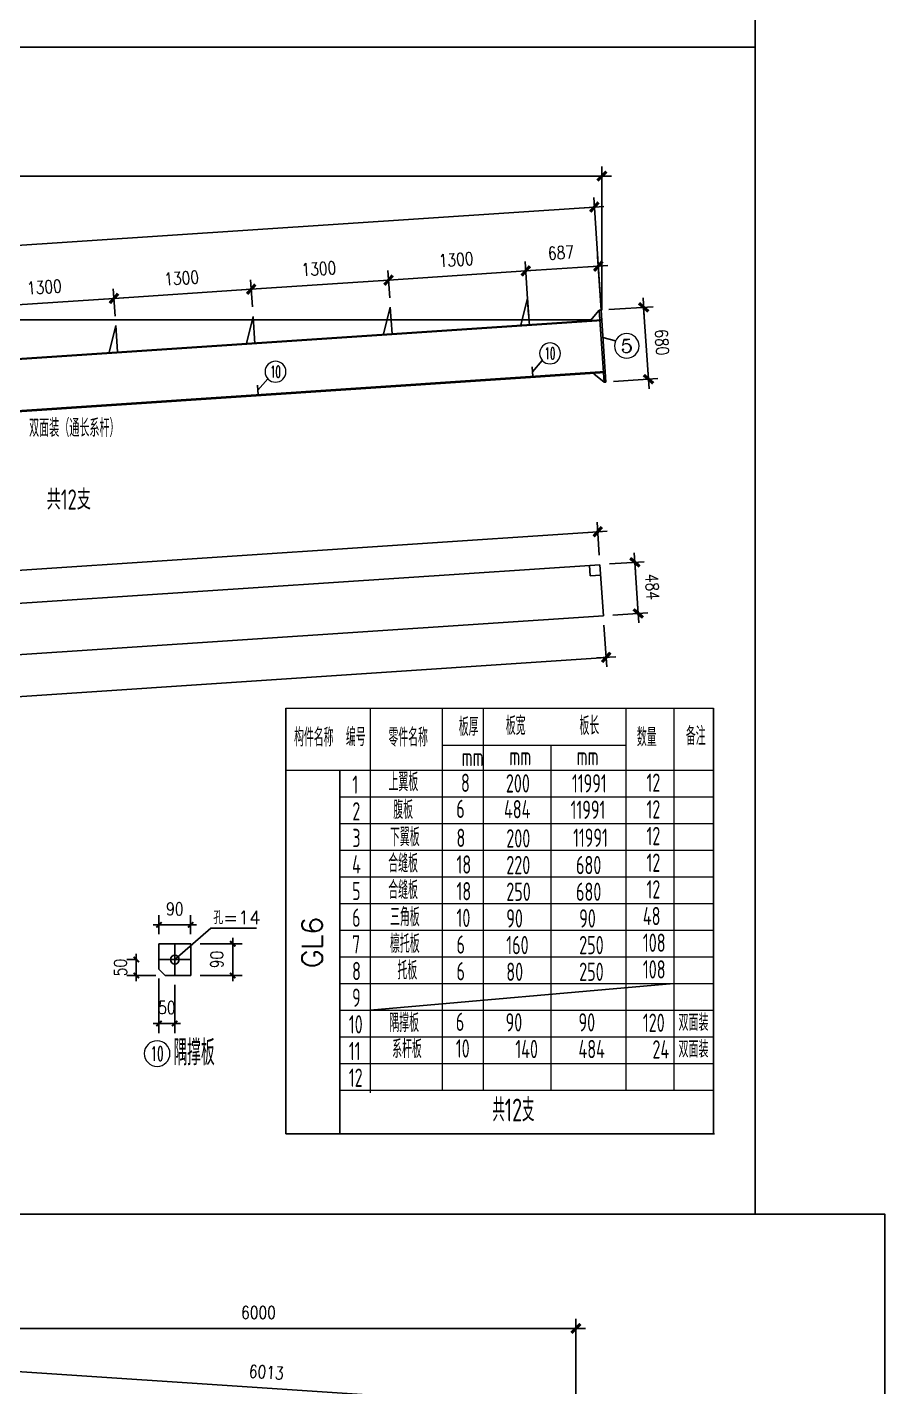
# Model space of a CAD drawing. Header units: millimetres. Extents: x 2451220 to 4527627, y -5186613 to -1639140.
# Drawn here: x 2508742 to 2516847, y -1775874 to -1763030 of the extents above; entities that cross this region are included whole.
import ezdxf
from ezdxf.enums import TextEntityAlignment as Align

# ---------------------------------------------------------------- set-up
doc = ezdxf.new("R2010")
doc.units = ezdxf.units.MM
doc.header["$LTSCALE"] = 1000
doc.header["$PDMODE"] = 34
doc.linetypes.add('CENTER', pattern=[50.8, 31.75, -6.35, 6.35, -6.35])
doc.layers.add('轴线层', color=1, linetype='CENTER', lineweight=15)
doc.layers.add('钢架', color=7, linetype='Continuous', lineweight=25)
doc.styles.add('COMPLEX', font='COMPLEX')
doc.styles.add('DIM_FONT', font='simplex.shx', dxfattribs={"width": 0.8, "bigfont": 'hztxt.shx'})
doc.styles.add('hz', font='gbenor.shx', dxfattribs={"width": 0.75, "height": 100, "bigfont": 'gbcbig.shx'})
doc.styles.get("Standard").update_dxf_attribs({"font": 'txt', "bigfont": 'gbcbig.shx'})
doc.styles.add('TSSD_Label', font='Tssdeng.shx', dxfattribs={"width": 0.7, "bigfont": 'hztxt.shx'})
doc.dimstyles.get("Standard").update_dxf_attribs({"dimscale": 100, "dimtxt": 3.5, "dimasz": 1, "dimexe": 2.5, "dimexo": 3, "dimgap": 1.5, "dimtad": 1, "dimdec": 0, "dimzin": 0, "dimdsep": 46, "dimtxsty": 'Standard', "dimblk": 'ARCHTICK', "dimcen": 0.09, "dimadec": 0, "dimazin": 0, "dimtfac": 1, "dimtdec": 0, "dimtix": 1, "dimtmove": 2, "dimatfit": 3, "dimldrblk": 'ARCHTICK', "dimfxl": 1, "dimtolj": 1, "dimtzin": 0, "dimarcsym": 0})
doc.dimstyles.new('WGH(1)', dxfattribs={"dimscale": 1.2, "dimtxt": 100, "dimasz": 0.5, "dimexe": 75, "dimexo": 75, "dimgap": 75, "dimtad": 1, "dimdec": 0, "dimzin": 0, "dimdsep": 46, "dimtxsty": 'DIM_FONT', "dimblk1": '_DIMX', "dimblk2": '_DIMX', "dimsah": 1, "dimcen": 0.09, "dimclrd": 3, "dimclre": 3, "dimclrt": 7, "dimadec": 0, "dimazin": 0, "dimtfac": 1, "dimtdec": 0, "dimtix": 1, "dimtmove": 2, "dimatfit": 3, "dimldrblk": '_DIMX', "dimfxl": 1, "dimtolj": 1, "dimtzin": 0, "dimarcsym": 0})
doc.dimstyles.new('WGH(3)', dxfattribs={"dimscale": 1.2, "dimtxt": 100, "dimasz": 0.3, "dimexe": 75, "dimexo": 75, "dimgap": 75, "dimtad": 1, "dimdec": 0, "dimlfac": 0.333333, "dimzin": 0, "dimdsep": 46, "dimtxsty": 'DIM_FONT', "dimblk1": '_DIMX', "dimblk2": '_DIMX', "dimsah": 1, "dimcen": 0.09, "dimclrd": 3, "dimclre": 3, "dimclrt": 7, "dimazin": 0, "dimtfac": 1, "dimtdec": 0, "dimtix": 1, "dimtmove": 2, "dimatfit": 3, "dimldrblk": '_DIMX', "dimfxl": 1, "dimtolj": 1, "dimtzin": 0, "dimarcsym": 0})

# ---------------------------------------------------------------- blocks, each defined once
blk = doc.blocks.new('_DIMX')
blk.add_line((-150, 0), (150, 0))
at = {"const_width": 50}
blk.add_lwpolyline([(-70, -70), (70, 70)], dxfattribs=at)
blk = doc.blocks.new('*D2892')
at = {"color": 3, "lineweight": -2}
for p, q in [((2513465, -1765499), (2513448, -1765242)), ((2512168, -1765586), (2512151, -1765329)), ((2513453, -1765332), (2512157, -1765419))]:
    blk.add_line(p, q, dxfattribs=at)
at = {"layer": 'Defpoints', "color": 0}
for p in [(2512157, -1765419), (2513471, -1765589), (2512174, -1765676)]:
    blk.add_point(p, dxfattribs=at)
at = {"color": 3, "lineweight": -2, "xscale": 0.6, "yscale": 0.6, "zscale": 0.6}
for p, rotation in [((2513454, -1765332), 3.814074823641809), ((2512157, -1765419), 183.8140748236418)]:
    blk.add_blockref('_DIMX', p, dxfattribs=dict(at, rotation=rotation))
at = {"color": 7, "insert": (2512795, -1765226), "char_height": 120, "attachment_point": 5, "rotation": 3.8141, "style": 'DIM_FONT'}
blk.add_mtext('\\A1;1300', dxfattribs=at)
blk = doc.blocks.new('*D2893')
at = {"color": 3, "lineweight": -2}
for p, q in [((2512168, -1765586), (2512151, -1765329)), ((2510871, -1765672), (2510853, -1765415)), ((2512156, -1765419), (2510860, -1765505))]:
    blk.add_line(p, q, dxfattribs=at)
at = {"layer": 'Defpoints', "color": 0}
for p in [(2510859, -1765505), (2510877, -1765762), (2512174, -1765676)]:
    blk.add_point(p, dxfattribs=at)
at = {"color": 3, "lineweight": -2, "xscale": 0.6, "yscale": 0.6, "zscale": 0.6}
for p, rotation in [((2512157, -1765419), 3.814074823641809), ((2510859, -1765505), 183.8140748236418)]:
    blk.add_blockref('_DIMX', p, dxfattribs=dict(at, rotation=rotation))
at = {"color": 7, "insert": (2511498, -1765312), "char_height": 120, "attachment_point": 5, "rotation": 3.8141, "style": 'DIM_FONT'}
blk.add_mtext('\\A1;1300', dxfattribs=at)
blk = doc.blocks.new('*D2894')
at = {"color": 3, "lineweight": -2}
for p, q in [((2509573, -1765759), (2509556, -1765502)), ((2510859, -1765505), (2509563, -1765592)), ((2510871, -1765672), (2510853, -1765415))]:
    blk.add_line(p, q, dxfattribs=at)
at = {"layer": 'Defpoints', "color": 0}
for p in [(2509562, -1765592), (2510877, -1765762), (2509579, -1765849)]:
    blk.add_point(p, dxfattribs=at)
at = {"color": 3, "lineweight": -2, "xscale": 0.6, "yscale": 0.6, "zscale": 0.6}
for p, rotation in [((2509562, -1765592), 183.8140748236418), ((2510859, -1765505), 3.814074823641809)]:
    blk.add_blockref('_DIMX', p, dxfattribs=dict(at, rotation=rotation))
at = {"color": 7, "insert": (2510201, -1765399), "char_height": 120, "attachment_point": 5, "rotation": 3.8141, "style": 'DIM_FONT'}
blk.add_mtext('\\A1;1300', dxfattribs=at)
blk = doc.blocks.new('*D2895')
at = {"color": 3, "lineweight": -2}
for p, q in [((2509573, -1765759), (2509556, -1765502)), ((2508276, -1765845), (2508259, -1765588)), ((2509562, -1765592), (2508266, -1765678))]:
    blk.add_line(p, q, dxfattribs=at)
at = {"layer": 'Defpoints', "color": 0}
for p in [(2508265, -1765678), (2509579, -1765849), (2508282, -1765935)]:
    blk.add_point(p, dxfattribs=at)
at = {"color": 3, "lineweight": -2, "xscale": 0.6, "yscale": 0.6, "zscale": 0.6}
for p, rotation in [((2509562, -1765592), 3.814074823641809), ((2508265, -1765678), 183.8140748236418)]:
    blk.add_blockref('_DIMX', p, dxfattribs=dict(at, rotation=rotation))
at = {"color": 7, "insert": (2508904, -1765485), "char_height": 120, "attachment_point": 5, "rotation": 3.8141, "style": 'DIM_FONT'}
blk.add_mtext('\\A1;1300', dxfattribs=at)
blk = doc.blocks.new('*D2901')
at = {"color": 3, "lineweight": -2}
for p, q in [((2513481, -1765749), (2513448, -1765242)), ((2514167, -1765703), (2514133, -1765197)), ((2513454, -1765332), (2514138, -1765287))]:
    blk.add_line(p, q, dxfattribs=at)
at = {"layer": 'Defpoints', "color": 0}
for p in [(2514139, -1765287), (2514173, -1765793), (2513487, -1765839)]:
    blk.add_point(p, dxfattribs=at)
at = {"color": 3, "lineweight": -2, "xscale": 0.6, "yscale": 0.6, "zscale": 0.6}
for p, rotation in [((2513454, -1765332), 183.8140748343963), ((2514139, -1765287), 3.814074834396315)]:
    blk.add_blockref('_DIMX', p, dxfattribs=dict(at, rotation=rotation))
at = {"color": 7, "insert": (2513786, -1765160), "char_height": 120, "attachment_point": 5, "rotation": 3.8141, "style": 'DIM_FONT'}
blk.add_mtext('\\A1;687', dxfattribs=at)
blk = doc.blocks.new('*D2903')
at = {"color": 3, "lineweight": -2}
for p, q in [((2514238, -1765698), (2514658, -1765670)), ((2514568, -1765677), (2514614, -1766354)), ((2514284, -1766377), (2514703, -1766349))]:
    blk.add_line(p, q, dxfattribs=at)
at = {"layer": 'Defpoints', "color": 0}
for p in [(2514149, -1765704), (2514194, -1766383), (2514614, -1766355)]:
    blk.add_point(p, dxfattribs=at)
at = {"color": 3, "lineweight": -2, "xscale": 0.6, "yscale": 0.6, "zscale": 0.6}
for p, rotation in [((2514568, -1765676), 93.81407483428772), ((2514614, -1766355), 273.8140748342877)]:
    blk.add_blockref('_DIMX', p, dxfattribs=dict(at, rotation=rotation))
at = {"color": 7, "insert": (2514741, -1766006), "char_height": 120, "attachment_point": 5, "rotation": 273.8141, "style": 'DIM_FONT'}
blk.add_mtext('\\A1;680', dxfattribs=at)
blk = doc.blocks.new('*D2904')
at = {"color": 3, "lineweight": -2}
for p, q in [((2514167, -1765703), (2514096, -1764639)), ((2502102, -1765528), (2514101, -1764729)), ((2502167, -1766503), (2502096, -1765439))]:
    blk.add_line(p, q, dxfattribs=at)
at = {"layer": 'Defpoints', "color": 0}
for p in [(2514102, -1764729), (2514173, -1765793), (2502173, -1766593)]:
    blk.add_point(p, dxfattribs=at)
at = {"color": 3, "lineweight": -2, "xscale": 0.6, "yscale": 0.6, "zscale": 0.6}
for p, rotation in [((2514102, -1764729), 3.81407483428371), ((2502102, -1765529), 183.8140748342837)]:
    blk.add_blockref('_DIMX', p, dxfattribs=dict(at, rotation=rotation))
at = {"color": 7, "insert": (2508092, -1764979), "char_height": 120, "attachment_point": 5, "rotation": 3.8141, "style": 'DIM_FONT'}
blk.add_mtext('\\A1;12027', dxfattribs=at)
blk = doc.blocks.new('*D2905')
at = {"color": 3, "lineweight": -2}
for p, q in [((2502173, -1766503), (2502173, -1764346)), ((2514173, -1765703), (2514173, -1764346)), ((2514172, -1764436), (2502173, -1764436))]:
    blk.add_line(p, q, dxfattribs=at)
at = {"layer": 'Defpoints', "color": 0}
for p in [(2502173, -1764436), (2514173, -1765793), (2502173, -1766593)]:
    blk.add_point(p, dxfattribs=at)
at = {"color": 3, "lineweight": -2, "xscale": 0.6, "yscale": 0.6, "zscale": 0.6, "rotation": 180}
blk.add_blockref('_DIMX', (2502173, -1764436), dxfattribs=at)
at = {"color": 3, "lineweight": -2, "xscale": 0.6, "yscale": 0.6, "zscale": 0.6}
blk.add_blockref('_DIMX', (2514173, -1764436), dxfattribs=at)
at = {"color": 7, "insert": (2508173, -1764286), "char_height": 120, "attachment_point": 5, "style": 'DIM_FONT'}
blk.add_mtext('\\A1;12000', dxfattribs=at)
blk = doc.blocks.new('*D936')
at = {"color": 3, "lineweight": -2}
for p, q in [((2514083, -1765793), (2501210, -1765793)), ((2501300, -1765794), (2501300, -1766592)), ((2502083, -1766593), (2501210, -1766593))]:
    blk.add_line(p, q, dxfattribs=at)
at = {"layer": 'Defpoints', "color": 0}
for p in [(2514173, -1765793), (2501300, -1766593), (2502173, -1766593)]:
    blk.add_point(p, dxfattribs=at)
at = {"color": 3, "lineweight": -2, "xscale": 0.6, "yscale": 0.6, "zscale": 0.6}
for p, rotation in [((2501300, -1765793), 90), ((2501300, -1766593), 270)]:
    blk.add_blockref('_DIMX', p, dxfattribs=dict(at, rotation=rotation))
at = {"color": 7, "insert": (2501150, -1766193), "char_height": 120, "attachment_point": 5, "rotation": 90, "style": 'DIM_FONT'}
blk.add_mtext('\\A1;800', dxfattribs=at)
blk = doc.blocks.new('*D2907')
at = {"color": 3, "lineweight": -2}
for p, q in [((2514149, -1768018), (2514128, -1767706)), ((2502171, -1768593), (2514134, -1767796)), ((2502185, -1768815), (2502164, -1768503))]:
    blk.add_line(p, q, dxfattribs=at)
at = {"layer": 'Defpoints', "color": 0}
for p in [(2514134, -1767796), (2514155, -1768107), (2502191, -1768905)]:
    blk.add_point(p, dxfattribs=at)
at = {"color": 3, "lineweight": -2, "xscale": 0.6, "yscale": 0.6, "zscale": 0.6}
for p, rotation in [((2514134, -1767796), 3.8140748342874), ((2502170, -1768593), 183.8140748342874)]:
    blk.add_blockref('_DIMX', p, dxfattribs=dict(at, rotation=rotation))
at = {"color": 7, "insert": (2508142, -1768045), "char_height": 120, "attachment_point": 5, "rotation": 3.8141, "style": 'DIM_FONT'}
blk.add_mtext('\\A1;11991', dxfattribs=at)
blk = doc.blocks.new('*D2908')
at = {"color": 3, "lineweight": -2}
for p, q in [((2514193, -1768680), (2514220, -1769073)), ((2502250, -1769781), (2514213, -1768983)), ((2502229, -1769478), (2502255, -1769871))]:
    blk.add_line(p, q, dxfattribs=at)
at = {"layer": 'Defpoints', "color": 0}
for p in [(2514187, -1768590), (2514214, -1768983), (2502223, -1769388)]:
    blk.add_point(p, dxfattribs=at)
at = {"color": 3, "lineweight": -2, "xscale": 0.6, "yscale": 0.6, "zscale": 0.6}
for p, rotation in [((2514214, -1768983), 3.8140748342831), ((2502249, -1769781), 183.8140748342831)]:
    blk.add_blockref('_DIMX', p, dxfattribs=dict(at, rotation=rotation))
at = {"color": 7, "insert": (2508222, -1769232), "char_height": 120, "attachment_point": 5, "rotation": 3.8141, "style": 'DIM_FONT'}
blk.add_mtext('\\A1;11991', dxfattribs=at)
blk = doc.blocks.new('*D2909')
at = {"color": 3, "lineweight": -2}
for p, q in [((2514245, -1768101), (2514574, -1768079)), ((2514485, -1768086), (2514517, -1768568)), ((2514277, -1768584), (2514607, -1768562))]:
    blk.add_line(p, q, dxfattribs=at)
at = {"layer": 'Defpoints', "color": 0}
for p in [(2514155, -1768107), (2514187, -1768590), (2514517, -1768568)]:
    blk.add_point(p, dxfattribs=at)
at = {"color": 3, "lineweight": -2, "xscale": 0.6, "yscale": 0.6, "zscale": 0.6}
for p, rotation in [((2514485, -1768085), 93.81407483431603), ((2514517, -1768568), 273.814074834316)]:
    blk.add_blockref('_DIMX', p, dxfattribs=dict(at, rotation=rotation))
at = {"color": 7, "insert": (2514650, -1768317), "char_height": 120, "attachment_point": 5, "rotation": 273.8141, "style": 'DIM_FONT'}
blk.add_mtext('\\A1;484', dxfattribs=at)
blk = doc.blocks.new('*D2917')
at = {"color": 3, "lineweight": -2}
for p, q in [((2509987, -1771598), (2509987, -1771420)), ((2510287, -1771598), (2510287, -1771420)), ((2509987, -1771510), (2509987, -1771510)), ((2509987, -1771510), (2510287, -1771510)), ((2510288, -1771510), (2510288, -1771510))]:
    blk.add_line(p, q, dxfattribs=at)
at = {"layer": 'Defpoints', "color": 0}
for p in [(2510287, -1771510), (2509987, -1771688), (2510287, -1771688)]:
    blk.add_point(p, dxfattribs=at)
at = {"color": 3, "lineweight": -2, "xscale": 0.36, "yscale": 0.36, "zscale": 0.36}
blk.add_blockref('_DIMX', (2509987, -1771510), dxfattribs=at)
at = {"color": 3, "lineweight": -2, "xscale": 0.36, "yscale": 0.36, "zscale": 0.36, "rotation": 180}
blk.add_blockref('_DIMX', (2510287, -1771510), dxfattribs=at)
at = {"color": 7, "insert": (2510137, -1771360), "char_height": 120, "attachment_point": 5, "style": 'DIM_FONT'}
blk.add_mtext('\\A1;90', dxfattribs=at)
blk = doc.blocks.new('*D2918')
at = {"color": 3, "lineweight": -2}
for p, q in [((2510377, -1771688), (2510774, -1771688)), ((2510684, -1771688), (2510684, -1771687)), ((2510684, -1771688), (2510684, -1771988)), ((2510377, -1771988), (2510774, -1771988)), ((2510684, -1771989), (2510684, -1771989))]:
    blk.add_line(p, q, dxfattribs=at)
at = {"layer": 'Defpoints', "color": 0}
for p in [(2510287, -1771688), (2510287, -1771988), (2510684, -1771988)]:
    blk.add_point(p, dxfattribs=at)
at = {"color": 3, "lineweight": -2, "xscale": 0.36, "yscale": 0.36, "zscale": 0.36}
for p, rotation in [((2510684, -1771688), 270), ((2510684, -1771988), 90)]:
    blk.add_blockref('_DIMX', p, dxfattribs=dict(at, rotation=rotation))
at = {"color": 7, "insert": (2510534, -1771838), "char_height": 120, "attachment_point": 5, "rotation": 90, "style": 'DIM_FONT'}
blk.add_mtext('\\A1;90', dxfattribs=at)
blk = doc.blocks.new('*D938')
at = {"color": 3, "lineweight": -2}
for p, q in [((2509781, -1771838), (2509683, -1771838)), ((2509773, -1771838), (2509773, -1771837)), ((2509773, -1771988), (2509773, -1771838)), ((2509957, -1771988), (2509683, -1771988)), ((2509773, -1771989), (2509773, -1771989))]:
    blk.add_line(p, q, dxfattribs=at)
at = {"layer": 'Defpoints', "color": 0}
for p in [(2509773, -1771838), (2509871, -1771838), (2510047, -1771988)]:
    blk.add_point(p, dxfattribs=at)
at = {"color": 3, "lineweight": -2, "xscale": 0.36, "yscale": 0.36, "zscale": 0.36}
for p, rotation in [((2509773, -1771838), 270), ((2509773, -1771988), 90)]:
    blk.add_blockref('_DIMX', p, dxfattribs=dict(at, rotation=rotation))
at = {"color": 7, "insert": (2509623, -1771913), "char_height": 120, "attachment_point": 5, "rotation": 90, "style": 'DIM_FONT'}
blk.add_mtext('\\A1;50', dxfattribs=at)
blk = doc.blocks.new('*D939')
at = {"color": 3, "lineweight": -2}
for p, q in [((2509987, -1772018), (2509987, -1772532)), ((2510137, -1772078), (2510137, -1772532)), ((2509987, -1772442), (2509987, -1772442)), ((2509987, -1772442), (2510137, -1772442)), ((2510138, -1772442), (2510138, -1772442))]:
    blk.add_line(p, q, dxfattribs=at)
at = {"layer": 'Defpoints', "color": 0}
for p in [(2509987, -1771928), (2510137, -1771988), (2510137, -1772442)]:
    blk.add_point(p, dxfattribs=at)
at = {"color": 3, "lineweight": -2, "xscale": 0.36, "yscale": 0.36, "zscale": 0.36}
blk.add_blockref('_DIMX', (2509987, -1772442), dxfattribs=at)
at = {"color": 3, "lineweight": -2, "xscale": 0.36, "yscale": 0.36, "zscale": 0.36, "rotation": 180}
blk.add_blockref('_DIMX', (2510137, -1772442), dxfattribs=at)
at = {"color": 7, "insert": (2510062, -1772292), "char_height": 120, "attachment_point": 5, "style": 'DIM_FONT'}
blk.add_mtext('\\A1;50', dxfattribs=at)
blk = doc.blocks.new('轴线标号')
at = {"lineweight": 13}
blk.add_circle((0, 0), 0.5, dxfattribs=at)
at = {"layer": '钢架', "lineweight": 13, "style": 'COMPLEX', "width": 1.041667}
blk.add_attdef('A', text='', height=0.56, dxfattribs=at).set_placement((-0.25, -0.28), (0.25, -0.28), align=Align.FIT)
blk = doc.blocks.new('*D2956')
at = {"color": 3, "lineweight": -2}
for p, q in [((2507934, -1776564), (2507998, -1775597)), ((2513991, -1776087), (2507993, -1775687)), ((2513934, -1776964), (2513998, -1775997))]:
    blk.add_line(p, q, dxfattribs=at)
at = {"layer": 'Defpoints', "color": 0}
for p in [(2507992, -1775687), (2507928, -1776653), (2513928, -1777053)]:
    blk.add_point(p, dxfattribs=at)
at = {"color": 3, "lineweight": -2, "xscale": 0.6, "yscale": 0.6, "zscale": 0.6}
for p, rotation in [((2507992, -1775687), 176.1859251657144), ((2513992, -1776087), 356.1859251657144)]:
    blk.add_blockref('_DIMX', p, dxfattribs=dict(at, rotation=rotation))
at = {"color": 7, "insert": (2511002, -1775737), "char_height": 120, "attachment_point": 5, "rotation": 356.1859, "style": 'DIM_FONT'}
blk.add_mtext('\\A1;6013', dxfattribs=at)
blk = doc.blocks.new('*D954')
at = {"color": 3, "lineweight": -2}
for p, q in [((2507928, -1776563), (2507928, -1775233)), ((2513928, -1776963), (2513928, -1775233)), ((2513927, -1775323), (2507928, -1775323))]:
    blk.add_line(p, q, dxfattribs=at)
at = {"layer": 'Defpoints', "color": 0}
for p in [(2507928, -1775323), (2507928, -1776653), (2513928, -1777053)]:
    blk.add_point(p, dxfattribs=at)
at = {"color": 3, "lineweight": -2, "xscale": 0.6, "yscale": 0.6, "zscale": 0.6, "rotation": 180}
blk.add_blockref('_DIMX', (2507928, -1775323), dxfattribs=at)
at = {"color": 3, "lineweight": -2, "xscale": 0.6, "yscale": 0.6, "zscale": 0.6}
blk.add_blockref('_DIMX', (2513928, -1775323), dxfattribs=at)
at = {"color": 7, "insert": (2510928, -1775173), "char_height": 120, "attachment_point": 5, "style": 'DIM_FONT'}
blk.add_mtext('\\A1;6000', dxfattribs=at)

msp = doc.modelspace()

# ---------------------------------------------------------------- linework, layer by layer
for p, q in [((2513470.8, -1765589.2), (2513407.6, -1765844)), ((2513470.8, -1765589.2), (2513487.9, -1765846.6)), ((2514172.6, -1765793), (2502172.6, -1766593)), ((2510876.5, -1765762.2), (2510813.3, -1766016.9)), ((2510876.5, -1765762.2), (2510893.7, -1766019.6)), ((2512173.6, -1765675.7), (2512110.5, -1765930.5)), ((2512173.6, -1765675.7), (2512190.3, -1765925.1)), ((2514148.6, -1765704.4), (2514064.8, -1765800.2)), ((2514148.6, -1765704.4), (2514166.6, -1765703.2)), ((2514148.6, -1765704.4), (2514193.8, -1766382.9)), ((2514154.6, -1765794.2), (2514172.6, -1765793)), ((2514166.6, -1765703.2), (2514211.8, -1766381.7)), ((2514173.1, -1765801), (2502173.1, -1766601)), ((2509579.4, -1765848.6), (2509516.2, -1766103.4)), ((2509579.4, -1765848.6), (2509596, -1766098.1)), ((2514301.9, -1765993.9), (2514183.7, -1765959.8)), ((2513609.7, -1766177.5), (2513517.1, -1766284.7)), ((2514205.3, -1766283.9), (2502205.3, -1767083.9)), ((2514205.8, -1766291.9), (2502205.8, -1767091.9)), ((2513514.1, -1766239.8), (2513520.1, -1766329.6)), ((2514098.4, -1766303.9), (2514193.8, -1766382.9)), ((2510919.9, -1766412.7), (2510925.9, -1766502.5)), ((2511015.4, -1766350.5), (2510922.9, -1766457.6)), ((2514193.8, -1766382.9), (2514211.8, -1766381.7)), ((2514155.1, -1768107.4), (2502191, -1768905)), ((2514155.1, -1768107.4), (2514187.3, -1768590.3)), ((2514055.4, -1768114), (2514062, -1768213.8)), ((2514161.8, -1768207.2), (2514062, -1768213.8)), ((2514187.3, -1768590.3), (2502223.2, -1769387.9)), ((2515227.4, -1769462.4), (2515227.4, -1773483.4)), ((2510476.4, -1771542.4), (2510137.4, -1771838.2)), ((2511982.2, -1772316.6), (2514853.4, -1772064.6)), ((2512898.1, -1773483.4), (2515221.3, -1773483.4)), ((2512898.1, -1773483.4), (2515221.3, -1773483.4)), ((2513298.1, -1773483.4), (2515221.3, -1773483.4)), ((2513298.1, -1773483.4), (2515221.3, -1773483.4)), ((2513298.1, -1773483.4), (2515221.3, -1773483.4)), ((2513298.1, -1773483.4), (2515221.3, -1773483.4))]:
    msp.add_line(p, q)
at = {"color": 1}
for p, q in [((2511185.2, -1769462.4), (2511185.2, -1773483.4)), ((2511696.6, -1773483.4), (2511696.6, -1770048.6)), ((2510476.4, -1771542.4), (2510909.3, -1771542.4)), ((2509987.4, -1771688.2), (2509987.4, -1771928.2)), ((2510287.4, -1771688.2), (2509987.4, -1771688.2)), ((2510137.4, -1771688.2), (2510137.4, -1771988.2)), ((2510287.4, -1771988.2), (2510287.4, -1771688.2)), ((2510287.4, -1771838.2), (2509987.4, -1771838.2)), ((2509987.4, -1771928.2), (2510047.4, -1771988.2)), ((2510047.4, -1771988.2), (2510287.4, -1771988.2))]:
    msp.add_line(p, q, dxfattribs=at)
at = {"lineweight": -3}
msp.add_line((2515236.3, -1773483.4), (2511185.2, -1773483.4), dxfattribs=at)
for points in [[(2515622.4, -1763219), (2500480.2, -1763219), (2500480.2, -1752195.6), (2515622.4, -1752195.6)], [(2515622.4, -1774242.5), (2500480.2, -1774242.5), (2500480.2, -1763219), (2515622.4, -1763219)], [(2500480.2, -1774242.5), (2516847.2, -1774242.5), (2516847.2, -1785986.7), (2500480.2, -1785986.7)]]:
    msp.add_lwpolyline(points, close=True)
at = {"color": 1}
msp.add_circle((2510137.4, -1771838.2), 42, dxfattribs=at)
at = {"layer": '钢架', "lineweight": 13}
for p, q in [((2511185.2, -1769462.4), (2515227.4, -1769462.4)), ((2511982.2, -1769462.4), (2511982.2, -1773098.3)), ((2512662.5, -1769462.4), (2512662.5, -1773072.6)), ((2513051, -1769462.4), (2513051, -1773079.3)), ((2513051, -1769462.4), (2513051, -1773079.3)), ((2514400.4, -1769462.4), (2514400.4, -1773072.6)), ((2514853.4, -1769462.4), (2514853.4, -1773072.6)), ((2512662.5, -1769813), (2514400.4, -1769813)), ((2513692.2, -1769813), (2513692.2, -1773079.1)), ((2511185.2, -1770048.6), (2515227.4, -1770048.6)), ((2511696.6, -1770300.6), (2515227.4, -1770300.6)), ((2511696.6, -1770552.6), (2515227.4, -1770552.6)), ((2511696.6, -1770804.6), (2515227.4, -1770804.6)), ((2511696.6, -1770804.6), (2515227.4, -1770804.6)), ((2511696.6, -1771056.6), (2515227.4, -1771056.6)), ((2511696.6, -1771308.6), (2515227.4, -1771308.6)), ((2511696.6, -1771560.6), (2515227.4, -1771560.6)), ((2511696.6, -1771812.6), (2515227.4, -1771812.6)), ((2511696.6, -1772064.6), (2515227.4, -1772064.6)), ((2511696.6, -1772316.6), (2515227.4, -1772316.6)), ((2512662.5, -1772316.6), (2512662.5, -1772568.6)), ((2512662.5, -1772316.6), (2512662.5, -1772568.6)), ((2512662.5, -1772316.6), (2512662.5, -1772568.6)), ((2513051, -1772316.6), (2513051, -1772568.6)), ((2513051, -1772316.6), (2513051, -1772568.6)), ((2513051, -1772316.6), (2513051, -1772568.6)), ((2513051, -1772316.6), (2513051, -1772568.6)), ((2513051, -1772316.6), (2513051, -1772568.6)), ((2513051, -1772316.6), (2513051, -1772568.6)), ((2513692.2, -1772316.6), (2513692.2, -1772568.6)), ((2513692.2, -1772316.6), (2513692.2, -1772568.6)), ((2513692.2, -1772316.6), (2513692.2, -1772568.6)), ((2514400.4, -1772316.6), (2514400.4, -1772568.6)), ((2514400.4, -1772316.6), (2514400.4, -1772568.6)), ((2514400.4, -1772316.6), (2514400.4, -1772568.6)), ((2511696.6, -1772568.6), (2515227.4, -1772568.6)), ((2512662.5, -1772568.6), (2512662.5, -1772820.6)), ((2512662.5, -1772568.6), (2512662.5, -1772820.6)), ((2512662.5, -1772568.6), (2512662.5, -1772820.6)), ((2514400.4, -1772568.6), (2514400.4, -1772820.6)), ((2514400.4, -1772568.6), (2514400.4, -1772820.6)), ((2514400.4, -1772568.6), (2514400.4, -1772820.6)), ((2511696.6, -1772820.6), (2515227.4, -1772820.6)), ((2511696.6, -1772820.6), (2515227.4, -1772820.6)), ((2511696.6, -1772820.6), (2515227.4, -1772820.6)), ((2511696.6, -1772820.6), (2515227.4, -1772820.6)), ((2511696.6, -1772820.6), (2515227.4, -1772820.6)), ((2511696.6, -1773072.6), (2515227.4, -1773072.6)), ((2511696.6, -1773072.6), (2515227.4, -1773072.6)), ((2511696.6, -1773072.6), (2515227.4, -1773072.6)), ((2511696.6, -1773072.6), (2515227.4, -1773072.6)), ((2511696.6, -1773072.6), (2515227.4, -1773072.6)), ((2511696.6, -1773072.6), (2515227.4, -1773072.6)), ((2511696.6, -1773072.6), (2515227.4, -1773072.6)), ((2511696.6, -1773072.6), (2515227.4, -1773072.6)), ((2511696.6, -1773072.6), (2515227.4, -1773072.6))]:
    msp.add_line(p, q, dxfattribs=at)

# ---------------------------------------------------------------- block references
ref = msp.add_blockref('轴线标号', (2513683.1, -1766111.5), dxfattribs=dict(xscale=-197.6239891201258, yscale=197.6239891201258, zscale=197.6239891199096))
ref.add_attrib('A', '10', dxfattribs={"layer": '钢架', "lineweight": 13, "height": 110.67, "style": 'COMPLEX', "width": 0.646552}).set_placement((2513633.7, -1766166.8), (2513732.5, -1766166.8), align=Align.FIT)
ref = msp.add_blockref('轴线标号', (2514408.3, -1766040.8), dxfattribs=dict(xscale=-232.4988107294776, yscale=232.4988107294776, zscale=232.4988107293054))
ref.add_attrib('A', '5', dxfattribs={"layer": '钢架', "lineweight": 13, "height": 130.2, "style": 'COMPLEX', "width": 1.339286}).set_placement((2514350.1, -1766105.9), (2514466.4, -1766105.9), align=Align.FIT)
ref = msp.add_blockref('轴线标号', (2511088.9, -1766284.4), dxfattribs=dict(xscale=-197.6239891201258, yscale=197.6239891201258, zscale=197.6239891199096))
ref.add_attrib('A', '10', dxfattribs={"layer": '钢架', "lineweight": 13, "height": 110.67, "style": 'COMPLEX', "width": 0.646552}).set_placement((2511039.5, -1766339.7), (2511138.3, -1766339.7), align=Align.FIT)
ref = msp.add_blockref('轴线标号', (2509970, -1772726.1), dxfattribs=dict(xscale=-242.1862611761317, yscale=242.1862611761317, zscale=242.1862611763598))
ref.add_attrib('A', '10', dxfattribs={"layer": '钢架', "lineweight": 13, "height": 135.62, "style": 'COMPLEX', "width": 0.646552}).set_placement((2509909.4, -1772793.9), (2510030.5, -1772793.9), align=Align.FIT)

# ---------------------------------------------------------------- texts
at = {"color": 0, "style": 'TSSD_Label', "width": 0.7}
msp.add_text('共12支', height=190.69, dxfattribs=at).set_placement((2508926.9, -1767587.2))
at = {"layer": '轴线层', "color": 4, "linetype": 'ByBlock', "insert": (2510500.8, -1771378.6), "char_height": 125, "attachment_point": 1}
msp.add_mtext_dynamic_manual_height_columns('孔=14', width=1506.743, gutter_width=12.5, heights=[336], dxfattribs=at)
at = {"layer": '轴线层', "color": 4, "linetype": 'ByBlock', "insert": (2511338, -1771918.5), "char_height": 194.4, "attachment_point": 1, "rotation": 90}
msp.add_mtext_dynamic_manual_height_columns('GL6', width=1139.904, gutter_width=12.5, heights=[0], dxfattribs=at)
at = {"layer": '钢架', "lineweight": 13, "attachment_point": 1, "style": 'hz'}
for s, insert, char_height, width in [('双面装（通长系杆）', (2508760.1, -1766731.3), 168.91, 1206.061), ('构件名称', (2511264.1, -1769652.5), 172.8, 708.175), ('编号', (2511754.5, -1769649.4), 172.8, 708.175), ('零件名称', (2512155.9, -1769652.5), 172.8, 708.175), ('板厚', (2512821.2, -1769552.2), 172.8, 708.175), ('板宽', (2513265.6, -1769542.5), 172.8, 708.175), ('板长', (2513961.3, -1769542.5), 172.8, 708.175), ('数量', (2514504, -1769651.1), 172.8, 708.175), ('备注', (2514966.7, -1769640.1), 172.8, 708.175), ('mm', (2512847.8, -1769838.2), 172.8, 708.175), ('mm', (2513298.3, -1769830.1), 172.8, 708.175), ('mm', (2513934.8, -1769830.1), 172.8, 708.175), ('1', (2511814.9, -1770099), 172.8, 708.175), ('上翼板', (2512157.8, -1770074.4), 172.8, 708.175), ('\\pi400,t600; 8', (2512371.4, -1770082), 172.8, 708.175), ('\\pi400,t600;200', (2512866.3, -1770087), 172.8, 708.175), ('\\pi400,t600;11991', (2513490.5, -1770087), 172.8, 708.175), ('\\pi400,t600; 12', (2514124.7, -1770080.6), 172.8, 708.175), ('2', (2511814.9, -1770351), 172.8, 708.175), ('腹板', (2512201.9, -1770336.4), 172.8, 708.175), ('\\pi400,t600;6', (2512397.3, -1770327.5), 172.8, 708.175), ('\\pi400,t600;  484', (2512707.7, -1770331.3), 172.8, 1072.443), ('\\pi400,t600;11991', (2513477.5, -1770336.4), 172.8, 708.175), ('\\pi400,t600; 12', (2514124.7, -1770332.6), 172.8, 708.175), ('3', (2511814.9, -1770603), 172.8, 708.175), ('下翼板', (2512171.1, -1770594.2), 172.8, 708.175), ('\\pi400,t600;8', (2512399.3, -1770601.9), 172.8, 708.175), ('\\pi400,t600;200', (2512870, -1770606.9), 172.8, 708.175), ('\\pi400,t600;11991', (2513501.2, -1770600.7), 172.8, 708.175), ('\\pi400,t600; 12', (2514124.7, -1770584.6), 172.8, 708.175), ('4', (2511812.5, -1770851.9), 172.8, 708.175), ('合缝板', (2512154.6, -1770842.5), 172.8, 708.175), ('\\pi400,t600;18', (2512399.3, -1770853.9), 172.8, 708.175), ('\\pi400,t600;220', (2512870, -1770858.9), 172.8, 708.175), ('\\pi400,t600;680', (2513529.1, -1770858.9), 172.8, 708.175), ('\\pi400,t600; 12', (2514124.7, -1770836.6), 172.8, 708.175), ('5', (2511812.5, -1771103.9), 172.8, 708.175), ('合缝板', (2512154.6, -1771094.5), 172.8, 708.175), ('\\pi400,t600;18', (2512399.3, -1771105.9), 172.8, 708.175), ('\\pi400,t600;250', (2512870, -1771110.9), 172.8, 708.175), ('\\pi400,t600;680', (2513529.1, -1771110.9), 172.8, 708.175), ('\\pi400,t600; 12', (2514124.7, -1771088.6), 172.8, 708.175), ('6', (2511812.5, -1771355.9), 172.8, 708.175), ('三角板', (2512171.1, -1771350.2), 172.8, 708.175), ('\\pi400,t600;10', (2512399.3, -1771357.9), 172.8, 708.175), ('\\pi400,t600;90', (2512870, -1771362.9), 172.8, 708.175), ('\\pi400,t600;90', (2513558.8, -1771362.9), 172.8, 708.175), ('\\pi400,t600;48', (2514160.7, -1771340.6), 172.8, 708.175), ('7', (2511812.5, -1771607.9), 172.8, 708.175), ('檩托板', (2512171.1, -1771602.2), 172.8, 708.175), ('\\pi400,t600;6', (2512399.3, -1771609.9), 172.8, 708.175), ('\\pi400,t600;160', (2512870, -1771614.9), 172.8, 708.175), ('\\pi400,t600;250', (2513558.8, -1771614.9), 172.8, 708.175), ('\\pi400,t600;108', (2514160.7, -1771592.6), 172.8, 708.175), ('8', (2511812.5, -1771859.9), 172.8, 708.175), (' 托板', (2512171.1, -1771854.2), 172.8, 708.175), ('\\pi400,t600;6', (2512399.3, -1771861.9), 172.8, 708.175), ('\\pi400,t600;80', (2512870, -1771866.9), 172.8, 708.175), ('\\pi400,t600;250', (2513558.8, -1771866.9), 172.8, 708.175), ('\\pi400,t600;108', (2514160.7, -1771844.6), 172.8, 708.175), ('9', (2511812.5, -1772111.9), 172.8, 708.175), ('隅撑板', (2512164.7, -1772348.8), 172.8, 708.175), ('\\pi400,t600;6', (2512393, -1772339.9), 172.8, 708.175), ('\\pi400,t600;90', (2512863.6, -1772344.9), 172.8, 708.175), ('\\pi400,t600;90', (2513552.4, -1772344.9), 172.8, 708.175), ('双面装', (2514897.6, -1772354.1), 157.39, 645.006), ('10', (2511781.9, -1772363.9), 172.8, 708.175), ('\\pi400,t600;120', (2514160.7, -1772348.6), 172.8, 708.175), ('隅撑板', (2510125.3, -1772596.3), 240, 1506.743), ('  系杆板', (2512050.6, -1772596.8), 172.8, 708.175), ('\\pi400,t600;10', (2512393, -1772591.9), 172.8, 708.175), ('       140', (2512863.6, -1772596.9), 172.8, 771.154), ('\\pi400,t600;484', (2513552.4, -1772596.9), 172.8, 708.175), ('       24', (2514159.3, -1772600.6), 172.8, 708.175), ('双面装', (2514897.6, -1772606.1), 157.39, 645.006), ('11', (2511781.9, -1772615.9), 172.8, 708.175), ('12', (2511781.9, -1772867.9), 172.8, 708.175), ('共12支', (2513139, -1773151.1), 216, 692.905)]:
    msp.add_mtext(s, dxfattribs=dict(at, insert=insert, char_height=char_height, width=width))

# ---------------------------------------------------------------- dimensions: what is measured, and where the dimension line sits
dim = msp.add_linear_dim(base=(2502172.6, -1764436), p1=(2514172.6, -1765793), p2=(2502172.6, -1766593), dimstyle='WGH(1)')
dim.commit()
dim.dimension.update_dxf_attribs({"geometry": '*D2905', "text_midpoint": (2508172.6, -1764286)})
for p1, p2, distance, picture, middle in [((2502172.6, -1766593), (2514172.6, -1765793), 1066.8, '*D2904', (2508091.6, -1764978.9)), ((2513487.4, -1765838.7), (2514172.6, -1765793), 507.5, '*D2901', (2513786.2, -1765159.7)), ((2514148.6, -1765704.4), (2514193.8, -1766382.9), 420.7, '*D2903', (2514740.6, -1766005.7)), ((2502191, -1768905), (2514155.1, -1768107.4), 312.5, '*D2907', (2508142.3, -1768044.7)), ((2514155.1, -1768107.4), (2514187.3, -1768590.3), 330.3, '*D2909', (2514650.4, -1768316.9)), ((2502223.2, -1769387.9), (2514187.3, -1768590.3), -393.8, '*D2908', (2508221.5, -1769232.4)), ((2513927.5, -1777053.5), (2507927.5, -1776653.5), -969, '*D2956', (2511002, -1775737))]:
    dim = msp.add_aligned_dim(p1=p1, p2=p2, distance=distance, dimstyle='WGH(1)')
    dim.commit()
    dim.dimension.update_dxf_attribs({"geometry": picture, "text_midpoint": middle})
for base, p1, p2, picture, middle in [((2512156.5, -1765418.7), (2513470.8, -1765589.2), (2512173.6, -1765675.7), '*D2892', (2512795.1, -1765225.8)), ((2510859.4, -1765505.2), (2512173.6, -1765675.7), (2510876.5, -1765762.2), '*D2893', (2511498, -1765312.3)), ((2508265.2, -1765678.2), (2509579.4, -1765848.6), (2508282.3, -1765935.1), '*D2895', (2508903.7, -1765485.2)), ((2509562.3, -1765591.7), (2510876.5, -1765762.2), (2509579.4, -1765848.6), '*D2894', (2510200.9, -1765398.8))]:
    dim = msp.add_linear_dim(base=base, p1=p1, p2=p2, angle=3.81407, dimstyle='Standard', override={"dimscale": 1.2, "dimtxt": 100, "dimasz": 0.5, "dimexe": 75, "dimexo": 75, "dimgap": 75, "dimtxsty": 'DIM_FONT', "dimblk1": '_DIMX', "dimblk2": '_DIMX', "dimsah": 1, "dimclrd": 3, "dimclre": 3, "dimclrt": 7, "dimldrblk": '_DIMX'})
    dim.commit()
    dim.dimension.update_dxf_attribs({"geometry": picture, "text_midpoint": middle})
for base, p1, p2, angle, picture, middle in [((2501299.7, -1766593), (2514172.6, -1765793), (2502172.6, -1766593), 90, '*D936', (2501149.7, -1766193)), ((2507927.5, -1775323.2), (2513927.5, -1777053.5), (2507927.5, -1776653.5), 180, '*D954', (2510927.5, -1775173.2))]:
    dim = msp.add_linear_dim(base=base, p1=p1, p2=p2, angle=angle, dimstyle='WGH(1)')
    dim.commit()
    dim.dimension.update_dxf_attribs({"geometry": picture, "text_midpoint": middle})
at = {"color": 1}
dim = msp.add_linear_dim(base=(2510287.4, -1771510.4), p1=(2509987.4, -1771688.2), p2=(2510287.4, -1771688.2), text='90', dimstyle='WGH(3)', dxfattribs=at)
dim.commit()
dim.dimension.update_dxf_attribs({"geometry": '*D2917', "text_midpoint": (2510137.4, -1771360.4)})
dim = msp.add_linear_dim(base=(2510684.1, -1771988.2), p1=(2510287.4, -1771688.2), p2=(2510287.4, -1771988.2), angle=90, text='90', dimstyle='WGH(3)', dxfattribs=at)
dim.commit()
dim.dimension.update_dxf_attribs({"geometry": '*D2918', "text_midpoint": (2510534.1, -1771838.2)})
dim = msp.add_linear_dim(base=(2509772.9, -1771838.2), p1=(2510047.4, -1771988.2), p2=(2509871.2, -1771838.2), angle=90, dimstyle='WGH(3)', dxfattribs=at)
dim.commit()
dim.dimension.update_dxf_attribs({"geometry": '*D938', "text_midpoint": (2509622.9, -1771913.2)})
dim = msp.add_linear_dim(base=(2510137.4, -1772441.9), p1=(2509987.4, -1771928.2), p2=(2510137.4, -1771988.2), dimstyle='WGH(3)', dxfattribs=at)
dim.commit()
dim.dimension.update_dxf_attribs({"geometry": '*D939', "text_midpoint": (2510062.4, -1772291.9)})

doc.saveas('drawing.dxf')
